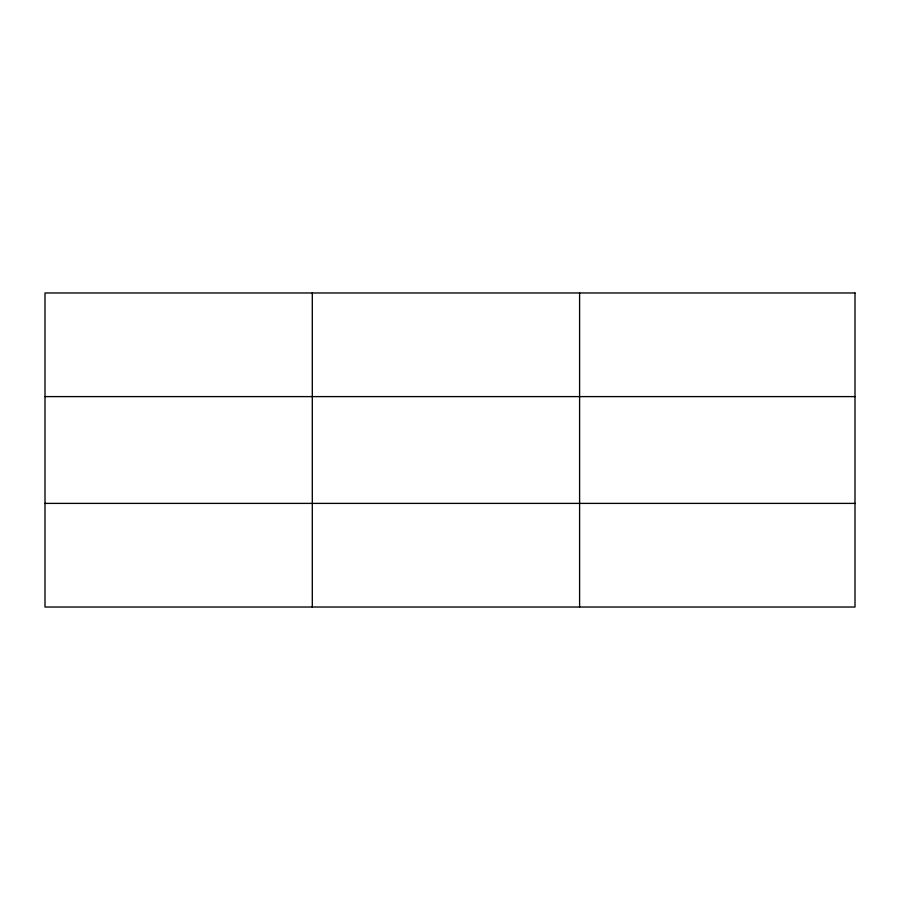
<?xml version="1.0" encoding="UTF-8"?>
<svg xmlns="http://www.w3.org/2000/svg" width="900" height="900" viewBox="0 0 900 900"><rect width="100%" height="100%" fill="white"/><g stroke="black" fill="none" stroke-linecap="round" stroke-linejoin="round"><path stroke-width="1.35" d="M312.3 607.028L312.3 292.973M579.6 607.028L579.6 292.973M45 396.608L855 396.608M45 503.392L855 503.392M855 292.973L855 607.028L45 607.028L45 292.973L855 292.973"/></g></svg>
